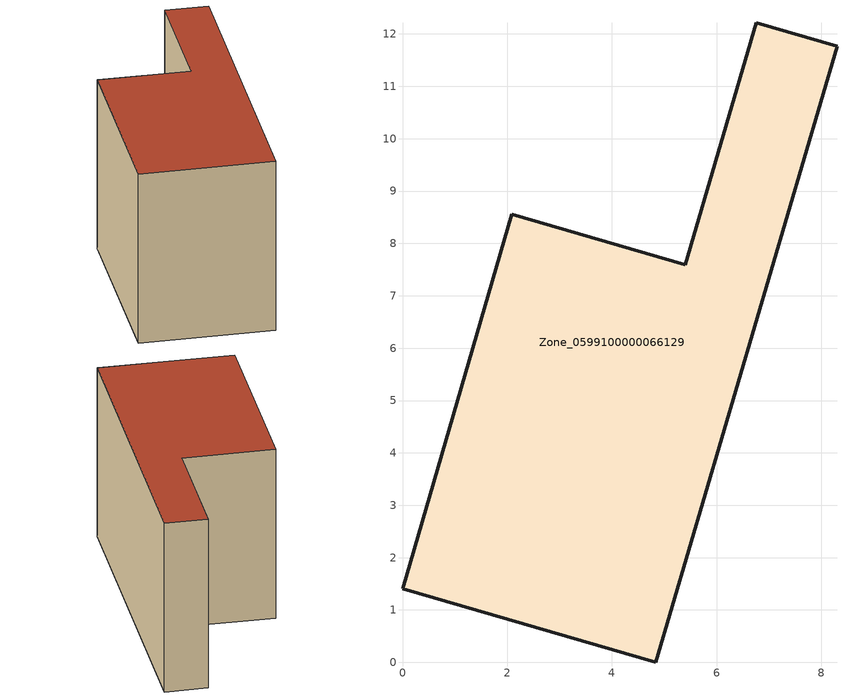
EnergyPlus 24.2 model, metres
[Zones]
Zone_0599100000066129
 floor ground (C_G): 0,1.41 2.09,8.56 5.4,7.6 6.76,12.22 8.3,11.77 4.84,0 z0
 wall outside (C_F): 2.09,8.56 0,1.41 4.84,0 8.3,11.77 6.76,12.22 5.4,7.6 2.09,8.56 z0:6.84
 roof outside (C_R): 8.3,11.77 6.76,12.22 5.4,7.6 2.09,8.56 0,1.41 4.84,0 z6.84
[BUILDING]
Pand.0599100000066129: North Axis=0; Terrain=City; Loads Convergence Tolerance Value=0.04; Temperature Convergence Tolerance Value=0.4; Solar Distribution=FullExterior; Maximum Number of Warmup Days=25; Minimum Number of Warmup Days=1
[Site:Location]
Rotterdam.The.Hague.AP_ZH_NLD Design_Conditions: Latitude=51.96; Longitude=4.45; Time Zone=1; Elevation=-4.5
[SITE:GROUNDTEMPERATURE:BUILDINGSURFACE]
18, 18, 18, 18, 18, 18, 18, 18, 18, 18, 18, 18
[MATERIAL] Thermal Absorptance=0.9; Solar Absorptance=0.7; Visible Absorptance=0.7
Name | Roughness | Thickness | Conductivity | Density | Specific Heat
G.TI.1946 | MediumSmooth | 0.15 | 1 | 540 | 1210
F.TI.1946 | Rough | 0.3 | 0.857143 | 1920 | 840
R.TI.1946 | MediumRough | 0.2 | 0.1 | 1500 | 1000
[CONSTRUCTION]
C_G: G.TI.1946
C_F: F.TI.1946
C_R: R.TI.1946
[ZONE]
Zone_0599100000066129: Type=1; Multiplier=1; Ceiling Height=Autocalculate; Volume=Autocalculate; Floor Area=autocalculate; Part of Total Floor Area=Yes
[ZONEINFILTRATION:DESIGNFLOWRATE]
Infil_Zone_0599100000066129: Zone or ZoneList or Space or SpaceList=Zone_0599100000066129; Schedule=AlwaysOn; Design Flow Rate Calculation Method=Flow/Area; Flow Rate per Floor Area=0.003; Constant Term Coefficient=1; Temperature Term Coefficient=0; Velocity Term Coefficient=0; Velocity Squared Term Coefficient=0
[HVACTEMPLATE:ZONE:IDEALLOADSAIRSYSTEM]
Zone_0599100000066129: Maximum Heating Supply Air Temperature=50; Minimum Cooling Supply Air Temperature=13; Maximum Heating Supply Air Humidity Ratio=0.0156; Minimum Cooling Supply Air Humidity Ratio=0.0077; Heating Limit=NoLimit; Cooling Limit=NoLimit; Dehumidification Control Type=ConstantSensibleHeatRatio; Cooling Sensible Heat Ratio=0.7; Dehumidification Setpoint=60; Humidification Control Type=None; Humidification Setpoint=30; Outdoor Air Method=None; Outdoor Air Flow Rate per Person=0.00944; Outdoor Air Flow Rate per Zone Floor Area=0; Outdoor Air Flow Rate per Zone=0; Demand Controlled Ventilation Type=None; Outdoor Air Economizer Type=NoEconomizer; Heat Recovery Type=None; Sensible Heat Recovery Effectiveness=0.7; Latent Heat Recovery Effectiveness=0.65
[ZONECONTROL:THERMOSTAT]
ThermostatControl_Zone_0599100000066129: Zone or ZoneList=Zone_0599100000066129; Control Type Schedule=DualSetpointControlType; Control 1=Thermostat_Zone_0599100000066129; Temperature Difference Between Cutout And Setpoint=0
[THERMOSTATSETPOINT:DUALSETPOINT]
Thermostat_Zone_0599100000066129: Heating Setpoint Temperature Schedule=HeatingSetpoint_Zone_0599100000066129; Cooling Setpoint Temperature Schedule=CoolingSetpoint_Zone_0599100000066129
[SCHEDULE:COMPACT]
HeatingSetpoint_Zone_0599100000066129: Through: 12/31, For: AllDays, Until: 24:00, 21
CoolingSetpoint_Zone_0599100000066129: Through: 12/31, For: AllDays, Until: 24:00, 24
DualSetpointControlType: Through: 12/31, For: AllDays, Until: 24:00, 4
AlwaysOn: Through: 12/31, For: AllDays, Until: 24:00, 1
